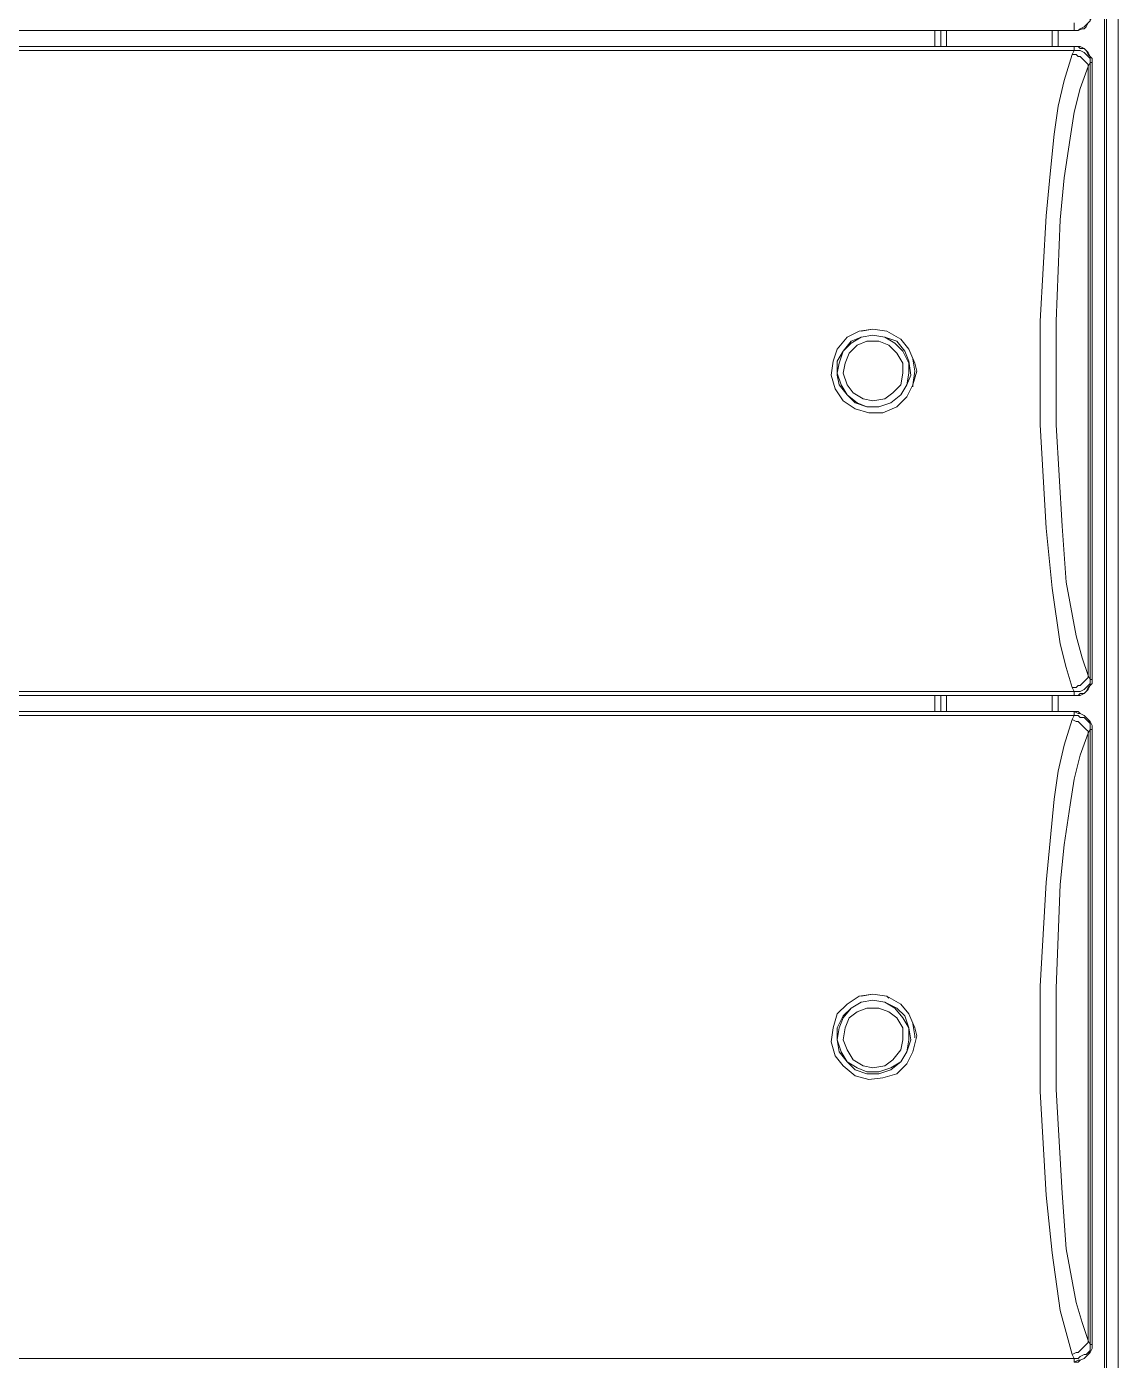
# Model space of a CAD drawing. Header units: centimetres. Extents: x -13.9 to -5.4, y -6.1 to 6.1.
# Drawn here: x -9.618 to -7.684, y -2.346 to 0.018 of the extents above; entities that cross this region are included whole.
import ezdxf

# ---------------------------------------------------------------- set-up
doc = ezdxf.new("R2010")
doc.units = ezdxf.units.CM
doc.header["$MEASUREMENT"] = 0
doc.layers.add('Camada 1', color=7, linetype='Continuous')

msp = doc.modelspace()

# ---------------------------------------------------------------- linework, layer by layer
at = {"layer": 'Camada 1', "color": 251, "lineweight": 9}
for points in [[(-7.68381, 3.57187), (-7.68381, 3.57187), (-7.68381, -3.57815), (-7.68381, -3.57815)], [(-7.70852, 3.54011), (-7.70852, 3.54011), (-7.70852, -3.54286), (-7.70852, -3.54286)], [(-7.70499, -3.54639), (-7.70499, -3.54639), (-7.70499, 3.54364), (-7.70499, 3.54364)], [(-7.76216, 0.01097), (-7.76216, 0.01097), (-11.47338, 0.01097), (-11.47338, 0.01097)], [(-11.47338, 0.01097), (-11.47338, 0.01097), (-7.76216, 0.01097), (-7.76216, 0.01097)], [(-8.0091, -0.01726), (-8.0091, -0.01726), (-8.0091, 0.01097), (-8.0091, 0.01097)], [(-7.99852, 0.01097), (-7.99852, 0.01097), (-7.99852, -0.01726), (-7.99852, -0.01726)], [(-7.99852, -0.01726), (-7.99852, -0.01726), (-7.99852, 0.01097), (-7.99852, 0.01097)], [(-7.98794, 0.01097), (-7.98794, 0.01097), (-7.98794, -0.01726), (-7.98794, -0.01726)], [(-7.80096, -0.01726), (-7.80096, -0.01726), (-7.80096, 0.01097), (-7.80096, 0.01097)], [(-7.80096, -0.01726), (-7.80096, -0.01726), (-7.80096, 0.01097), (-7.80096, 0.01097)], [(-7.79038, 0.01097), (-7.79038, 0.01097), (-7.79038, -0.01726), (-7.79038, -0.01726)], [(-7.76216, 0.01097), (-7.76216, 0.01097), (-7.76216, 0.01097), (-7.76216, 0.01097)], [(-11.47338, -0.01726), (-11.47338, -0.01726), (-7.76216, -0.01726), (-7.76216, -0.01726)], [(-7.76216, -0.01726), (-7.76216, -0.01726), (-11.47338, -0.01726), (-11.47338, -0.01726)], [(-7.76216, -0.01726), (-7.76216, -0.01726), (-7.76216, -0.01726), (-7.76216, -0.01726)], [(-7.76216, -0.01726), (-7.76216, -0.01726), (-7.76216, -0.01726), (-7.76216, -0.01726)], [(-7.76216, -0.02431), (-7.76216, -0.02431), (-11.47338, -0.02431), (-11.47338, -0.02431)], [(-7.76569, -0.03137), (-7.76569, -0.03137), (-7.76216, -0.02431), (-7.76216, -0.02431)], [(-7.73394, -0.04548), (-7.73394, -0.04548), (-7.73746, -0.05253), (-7.73746, -0.05253)], [(-7.73394, -0.04548), (-7.73394, -0.04548), (-7.73394, -0.04548), (-7.73394, -0.04548)], [(-7.73394, -0.04548), (-7.73394, -0.04548), (-7.73394, -1.13909), (-7.73394, -1.13909)], [(-7.73041, -0.04548), (-7.73041, -0.04548), (-7.73394, -0.04548), (-7.73394, -0.04548)], [(-7.73041, -1.13909), (-7.73041, -1.13909), (-7.73041, -0.04548), (-7.73041, -0.04548)], [(-7.73746, -1.13203), (-7.73746, -1.13203), (-7.73746, -0.05253), (-7.73746, -0.05253)], [(-8.13963, -0.52173), (-8.13963, -0.52173), (-8.11846, -0.5182), (-8.11846, -0.5182)], [(-7.73746, -1.13203), (-7.73746, -1.13203), (-7.73394, -1.13909), (-7.73394, -1.13909)], [(-7.76216, -1.16026), (-7.76216, -1.16026), (-7.76569, -1.1532), (-7.76569, -1.1532)], [(-7.73394, -1.13909), (-7.73394, -1.13909), (-7.73394, -1.13909), (-7.73394, -1.13909)], [(-7.73394, -1.13909), (-7.73394, -1.13909), (-7.73041, -1.13909), (-7.73041, -1.13909)], [(-11.47338, -1.16026), (-11.47338, -1.16026), (-7.76216, -1.16026), (-7.76216, -1.16026)], [(-7.76216, -1.16731), (-7.76216, -1.16731), (-11.47338, -1.16731), (-11.47338, -1.16731)], [(-11.47338, -1.16731), (-11.47338, -1.16731), (-7.76216, -1.16731), (-7.76216, -1.16731)], [(-8.0091, -1.19554), (-8.0091, -1.19554), (-8.0091, -1.16731), (-8.0091, -1.16731)], [(-7.99852, -1.16731), (-7.99852, -1.16731), (-7.99852, -1.19554), (-7.99852, -1.19554)], [(-7.99852, -1.19554), (-7.99852, -1.19554), (-7.99852, -1.16731), (-7.99852, -1.16731)], [(-7.98794, -1.16731), (-7.98794, -1.16731), (-7.98794, -1.19554), (-7.98794, -1.19554)], [(-7.80096, -1.19554), (-7.80096, -1.19554), (-7.80096, -1.16731), (-7.80096, -1.16731)], [(-7.80096, -1.19554), (-7.80096, -1.19554), (-7.80096, -1.16731), (-7.80096, -1.16731)], [(-7.79038, -1.16731), (-7.79038, -1.16731), (-7.79038, -1.19554), (-7.79038, -1.19554)], [(-7.76216, -1.16731), (-7.76216, -1.16731), (-7.76216, -1.16731), (-7.76216, -1.16731)], [(-7.76216, -1.16731), (-7.76216, -1.16731), (-7.76216, -1.16731), (-7.76216, -1.16731)], [(-11.47338, -1.19554), (-11.47338, -1.19554), (-7.76216, -1.19554), (-7.76216, -1.19554)], [(-7.76216, -1.19554), (-7.76216, -1.19554), (-11.47338, -1.19554), (-11.47338, -1.19554)], [(-7.76216, -1.20259), (-7.76216, -1.20259), (-11.47338, -1.20259), (-11.47338, -1.20259)], [(-7.76569, -1.20965), (-7.76569, -1.20965), (-7.76216, -1.20259), (-7.76216, -1.20259)], [(-7.76216, -1.19554), (-7.76216, -1.19554), (-7.76216, -1.19554), (-7.76216, -1.19554)], [(-7.76216, -1.19554), (-7.76216, -1.19554), (-7.76216, -1.19554), (-7.76216, -1.19554)], [(-7.73394, -1.22729), (-7.73394, -1.22729), (-7.73746, -1.23434), (-7.73746, -1.23434)], [(-7.73394, -1.22729), (-7.73394, -1.22729), (-7.73394, -1.22729), (-7.73394, -1.22729)], [(-7.73394, -1.22729), (-7.73394, -1.22729), (-7.73394, -2.31737), (-7.73394, -2.31737)], [(-7.73041, -1.22729), (-7.73041, -1.22729), (-7.73394, -1.22729), (-7.73394, -1.22729)], [(-7.73041, -2.31737), (-7.73041, -2.31737), (-7.73041, -1.22729), (-7.73041, -1.22729)], [(-7.73746, -2.31031), (-7.73746, -2.31031), (-7.73746, -1.23434), (-7.73746, -1.23434)], [(-8.13963, -1.70001), (-8.13963, -1.70001), (-8.11846, -1.69648), (-8.11846, -1.69648)], [(-7.73746, -2.31031), (-7.73746, -2.31031), (-7.73394, -2.31737), (-7.73394, -2.31737)], [(-7.76216, -2.34206), (-7.76216, -2.34206), (-7.76569, -2.33501), (-7.76569, -2.33501)], [(-7.73394, -2.31737), (-7.73394, -2.31737), (-7.73394, -2.31737), (-7.73394, -2.31737)], [(-7.73394, -2.31737), (-7.73394, -2.31737), (-7.73041, -2.31737), (-7.73041, -2.31737)], [(-11.47338, -2.34206), (-11.47338, -2.34206), (-7.76216, -2.34206), (-7.76216, -2.34206)]]:
    msp.add_open_spline(points, degree=3, dxfattribs=at)
for points, knots in [([(-7.76216, 0.01097), (-7.76216, 0.01097), (-7.7551, 0.01097), (-7.7551, 0.01097), (-7.7551, 0.01097), (-7.75157, 0.01449), (-7.75157, 0.01449), (-7.75157, 0.01449), (-7.74452, 0.01802), (-7.74452, 0.01802), (-7.74452, 0.01802), (-7.74099, 0.02155), (-7.74099, 0.02155), (-7.74099, 0.02155), (-7.73746, 0.02508), (-7.73746, 0.02508), (-7.73746, 0.02508), (-7.73394, 0.0286), (-7.73394, 0.0286), (-7.73394, 0.0286), (-7.73394, 0.03566), (-7.73394, 0.03566), (-7.73394, 0.03566), (-7.73394, 0.04272), (-7.73394, 0.04272)], [0, 0, 0, 0, 0.125, 0.125, 0.125, 0.25, 0.25, 0.25, 0.375, 0.375, 0.375, 0.5, 0.5, 0.5, 0.625, 0.625, 0.625, 0.75, 0.75, 0.75, 0.875, 0.875, 0.875, 1, 1, 1, 1]), ([(-7.73041, 0.03919), (-7.73041, 0.03919), (-7.73041, 0.03566), (-7.73041, 0.03566), (-7.73041, 0.03566), (-7.73394, 0.0286), (-7.73394, 0.0286), (-7.73394, 0.0286), (-7.73746, 0.02508), (-7.73746, 0.02508), (-7.73746, 0.02508), (-7.74099, 0.01802), (-7.74099, 0.01802), (-7.74099, 0.01802), (-7.74452, 0.01449), (-7.74452, 0.01449), (-7.74452, 0.01449), (-7.74805, 0.01449), (-7.74805, 0.01449), (-7.74805, 0.01449), (-7.7551, 0.01097), (-7.7551, 0.01097), (-7.7551, 0.01097), (-7.76216, 0.01097), (-7.76216, 0.01097)], [0, 0, 0, 0, 0.125, 0.125, 0.125, 0.25, 0.25, 0.25, 0.375, 0.375, 0.375, 0.5, 0.5, 0.5, 0.625, 0.625, 0.625, 0.75, 0.75, 0.75, 0.875, 0.875, 0.875, 1, 1, 1, 1]), ([(-7.76216, 0.01097), (-7.76216, 0.01097), (-7.76216, 0.01097), (-7.76216, 0.01097), (-7.76216, 0.01097), (-7.76216, 0.01449), (-7.76216, 0.01449), (-7.76216, 0.01449), (-7.76216, 0.01802), (-7.76216, 0.01802), (-7.76216, 0.01802), (-7.76216, 0.02155), (-7.76216, 0.02155), (-7.76216, 0.02155), (-7.76216, 0.02508), (-7.76216, 0.02508)], [0, 0, 0, 0, 0.2, 0.2, 0.2, 0.4, 0.4, 0.4, 0.6, 0.6, 0.6, 0.8, 0.8, 0.8, 1, 1, 1, 1]), ([(-7.76216, -0.01726), (-7.76216, -0.01726), (-7.7551, -0.01726), (-7.7551, -0.01726), (-7.7551, -0.01726), (-7.75157, -0.02079), (-7.75157, -0.02079), (-7.75157, -0.02079), (-7.74452, -0.02079), (-7.74452, -0.02079), (-7.74452, -0.02079), (-7.74099, -0.02431), (-7.74099, -0.02431), (-7.74099, -0.02431), (-7.73746, -0.03137), (-7.73746, -0.03137), (-7.73746, -0.03137), (-7.73394, -0.0349), (-7.73394, -0.0349), (-7.73394, -0.0349), (-7.73394, -0.04195), (-7.73394, -0.04195), (-7.73394, -0.04195), (-7.73394, -0.04548), (-7.73394, -0.04548)], [0, 0, 0, 0, 0.125, 0.125, 0.125, 0.25, 0.25, 0.25, 0.375, 0.375, 0.375, 0.5, 0.5, 0.5, 0.625, 0.625, 0.625, 0.75, 0.75, 0.75, 0.875, 0.875, 0.875, 1, 1, 1, 1]), ([(-7.76216, -0.02431), (-7.76216, -0.02431), (-7.76216, -0.02079), (-7.76216, -0.02079), (-7.76216, -0.02079), (-7.76216, -0.01726), (-7.76216, -0.01726)], [0, 0, 0, 0, 0.5, 0.5, 0.5, 1, 1, 1, 1]), ([(-7.76216, -0.01726), (-7.76216, -0.01726), (-7.7551, -0.01726), (-7.7551, -0.01726), (-7.7551, -0.01726), (-7.75157, -0.02079), (-7.75157, -0.02079), (-7.75157, -0.02079), (-7.74452, -0.02079), (-7.74452, -0.02079), (-7.74452, -0.02079), (-7.74099, -0.02431), (-7.74099, -0.02431), (-7.74099, -0.02431), (-7.73746, -0.03137), (-7.73746, -0.03137), (-7.73746, -0.03137), (-7.73394, -0.0349), (-7.73394, -0.0349), (-7.73394, -0.0349), (-7.73394, -0.04195), (-7.73394, -0.04195), (-7.73394, -0.04195), (-7.73394, -0.04548), (-7.73394, -0.04548)], [0, 0, 0, 0, 0.125, 0.125, 0.125, 0.25, 0.25, 0.25, 0.375, 0.375, 0.375, 0.5, 0.5, 0.5, 0.625, 0.625, 0.625, 0.75, 0.75, 0.75, 0.875, 0.875, 0.875, 1, 1, 1, 1]), ([(-7.73041, -0.04548), (-7.73041, -0.04548), (-7.73041, -0.03842), (-7.73041, -0.03842), (-7.73041, -0.03842), (-7.73394, -0.0349), (-7.73394, -0.0349), (-7.73394, -0.0349), (-7.73746, -0.02784), (-7.73746, -0.02784), (-7.73746, -0.02784), (-7.74099, -0.02431), (-7.74099, -0.02431), (-7.74099, -0.02431), (-7.74452, -0.02079), (-7.74452, -0.02079), (-7.74452, -0.02079), (-7.75157, -0.01726), (-7.75157, -0.01726), (-7.75157, -0.01726), (-7.7551, -0.01726), (-7.7551, -0.01726), (-7.7551, -0.01726), (-7.76216, -0.01726), (-7.76216, -0.01726)], [0, 0, 0, 0, 0.125, 0.125, 0.125, 0.25, 0.25, 0.25, 0.375, 0.375, 0.375, 0.5, 0.5, 0.5, 0.625, 0.625, 0.625, 0.75, 0.75, 0.75, 0.875, 0.875, 0.875, 1, 1, 1, 1]), ([(-7.76569, -1.1532), (-7.76569, -1.1532), (-7.77627, -1.11792), (-7.77627, -1.11792), (-7.77627, -1.11792), (-7.78685, -1.07559), (-7.78685, -1.07559), (-7.78685, -1.07559), (-7.80096, -0.97681), (-7.80096, -0.97681), (-7.80096, -0.97681), (-7.81155, -0.87098), (-7.81155, -0.87098), (-7.81155, -0.87098), (-7.82213, -0.68753), (-7.82213, -0.68753), (-7.82213, -0.68753), (-7.82213, -0.50409), (-7.82213, -0.50409), (-7.82213, -0.50409), (-7.81155, -0.31712), (-7.81155, -0.31712), (-7.81155, -0.31712), (-7.80449, -0.24304), (-7.80449, -0.24304), (-7.80449, -0.24304), (-7.79744, -0.17248), (-7.79744, -0.17248), (-7.79744, -0.17248), (-7.79038, -0.12309), (-7.79038, -0.12309), (-7.79038, -0.12309), (-7.7798, -0.07723), (-7.7798, -0.07723), (-7.7798, -0.07723), (-7.76569, -0.03137), (-7.76569, -0.03137)], [0, 0, 0, 0, 0.0833333, 0.0833333, 0.0833333, 0.1666667, 0.1666667, 0.1666667, 0.25, 0.25, 0.25, 0.3333333, 0.3333333, 0.3333333, 0.4166667, 0.4166667, 0.4166667, 0.5, 0.5, 0.5, 0.5833333, 0.5833333, 0.5833333, 0.6666667, 0.6666667, 0.6666667, 0.75, 0.75, 0.75, 0.8333333, 0.8333333, 0.8333333, 0.9166667, 0.9166667, 0.9166667, 1, 1, 1, 1]), ([(-7.76569, -0.03137), (-7.76569, -0.03137), (-7.75863, -0.03137), (-7.75863, -0.03137), (-7.75863, -0.03137), (-7.7551, -0.0349), (-7.7551, -0.0349), (-7.7551, -0.0349), (-7.75157, -0.0349), (-7.75157, -0.0349), (-7.75157, -0.0349), (-7.74805, -0.03842), (-7.74805, -0.03842), (-7.74805, -0.03842), (-7.74452, -0.04195), (-7.74452, -0.04195), (-7.74452, -0.04195), (-7.74099, -0.04548), (-7.74099, -0.04548), (-7.74099, -0.04548), (-7.73746, -0.04901), (-7.73746, -0.04901), (-7.73746, -0.04901), (-7.73746, -0.05253), (-7.73746, -0.05253)], [0, 0, 0, 0, 0.125, 0.125, 0.125, 0.25, 0.25, 0.25, 0.375, 0.375, 0.375, 0.5, 0.5, 0.5, 0.625, 0.625, 0.625, 0.75, 0.75, 0.75, 0.875, 0.875, 0.875, 1, 1, 1, 1]), ([(-7.76216, -0.02431), (-7.76216, -0.02431), (-7.7551, -0.02431), (-7.7551, -0.02431), (-7.7551, -0.02431), (-7.75157, -0.02431), (-7.75157, -0.02431), (-7.75157, -0.02431), (-7.74452, -0.02784), (-7.74452, -0.02784), (-7.74452, -0.02784), (-7.74099, -0.03137), (-7.74099, -0.03137), (-7.74099, -0.03137), (-7.73746, -0.0349), (-7.73746, -0.0349), (-7.73746, -0.0349), (-7.73394, -0.03842), (-7.73394, -0.03842), (-7.73394, -0.03842), (-7.73394, -0.04195), (-7.73394, -0.04195), (-7.73394, -0.04195), (-7.73394, -0.04548), (-7.73394, -0.04548)], [0, 0, 0, 0, 0.125, 0.125, 0.125, 0.25, 0.25, 0.25, 0.375, 0.375, 0.375, 0.5, 0.5, 0.5, 0.625, 0.625, 0.625, 0.75, 0.75, 0.75, 0.875, 0.875, 0.875, 1, 1, 1, 1]), ([(-7.73746, -0.05253), (-7.73746, -0.05253), (-7.75157, -0.09134), (-7.75157, -0.09134), (-7.75157, -0.09134), (-7.76216, -0.13367), (-7.76216, -0.13367), (-7.76216, -0.13367), (-7.76921, -0.17954), (-7.76921, -0.17954), (-7.76921, -0.17954), (-7.7798, -0.25009), (-7.7798, -0.25009), (-7.7798, -0.25009), (-7.78685, -0.32417), (-7.78685, -0.32417), (-7.78685, -0.32417), (-7.79391, -0.50409), (-7.79391, -0.50409), (-7.79391, -0.50409), (-7.79391, -0.68753), (-7.79391, -0.68753), (-7.79391, -0.68753), (-7.78332, -0.86745), (-7.78332, -0.86745), (-7.78332, -0.86745), (-7.77627, -0.96623), (-7.77627, -0.96623), (-7.77627, -0.96623), (-7.75863, -1.06148), (-7.75863, -1.06148), (-7.75863, -1.06148), (-7.74805, -1.10028), (-7.74805, -1.10028), (-7.74805, -1.10028), (-7.73746, -1.13203), (-7.73746, -1.13203)], [0, 0, 0, 0, 0.0833333, 0.0833333, 0.0833333, 0.1666667, 0.1666667, 0.1666667, 0.25, 0.25, 0.25, 0.3333333, 0.3333333, 0.3333333, 0.4166667, 0.4166667, 0.4166667, 0.5, 0.5, 0.5, 0.5833333, 0.5833333, 0.5833333, 0.6666667, 0.6666667, 0.6666667, 0.75, 0.75, 0.75, 0.8333333, 0.8333333, 0.8333333, 0.9166667, 0.9166667, 0.9166667, 1, 1, 1, 1]), ([(-8.04085, -0.59228), (-8.04085, -0.59228), (-8.04791, -0.61698), (-8.04791, -0.61698), (-8.04791, -0.61698), (-8.05849, -0.63815), (-8.05849, -0.63815), (-8.05849, -0.63815), (-8.07613, -0.65579), (-8.07613, -0.65579), (-8.07613, -0.65579), (-8.10082, -0.66637), (-8.10082, -0.66637), (-8.10082, -0.66637), (-8.12552, -0.66637), (-8.12552, -0.66637), (-8.12552, -0.66637), (-8.15021, -0.65931), (-8.15021, -0.65931), (-8.15021, -0.65931), (-8.17138, -0.6452), (-8.17138, -0.6452), (-8.17138, -0.6452), (-8.18549, -0.62403), (-8.18549, -0.62403), (-8.18549, -0.62403), (-8.19255, -0.59934), (-8.19255, -0.59934), (-8.19255, -0.59934), (-8.18902, -0.57465), (-8.18902, -0.57465), (-8.18902, -0.57465), (-8.18196, -0.55348), (-8.18196, -0.55348), (-8.18196, -0.55348), (-8.16432, -0.53231), (-8.16432, -0.53231), (-8.16432, -0.53231), (-8.14316, -0.52173), (-8.14316, -0.52173), (-8.14316, -0.52173), (-8.11846, -0.5182), (-8.11846, -0.5182), (-8.11846, -0.5182), (-8.09377, -0.52173), (-8.09377, -0.52173), (-8.09377, -0.52173), (-8.06907, -0.53584), (-8.06907, -0.53584), (-8.06907, -0.53584), (-8.05496, -0.55348), (-8.05496, -0.55348), (-8.05496, -0.55348), (-8.04438, -0.57817), (-8.04438, -0.57817), (-8.04438, -0.57817), (-8.04085, -0.59228), (-8.04085, -0.59228)], [0, 0, 0, 0, 0.0526316, 0.0526316, 0.0526316, 0.1052632, 0.1052632, 0.1052632, 0.1578947, 0.1578947, 0.1578947, 0.2105263, 0.2105263, 0.2105263, 0.2631579, 0.2631579, 0.2631579, 0.3157895, 0.3157895, 0.3157895, 0.3684211, 0.3684211, 0.3684211, 0.4210526, 0.4210526, 0.4210526, 0.4736842, 0.4736842, 0.4736842, 0.5263158, 0.5263158, 0.5263158, 0.5789474, 0.5789474, 0.5789474, 0.6315789, 0.6315789, 0.6315789, 0.6842105, 0.6842105, 0.6842105, 0.7368421, 0.7368421, 0.7368421, 0.7894737, 0.7894737, 0.7894737, 0.8421053, 0.8421053, 0.8421053, 0.8947368, 0.8947368, 0.8947368, 0.9473684, 0.9473684, 0.9473684, 1, 1, 1, 1]), ([(-8.11846, -0.52878), (-8.11846, -0.52878), (-8.0973, -0.53231), (-8.0973, -0.53231), (-8.0973, -0.53231), (-8.07966, -0.5429), (-8.07966, -0.5429), (-8.07966, -0.5429), (-8.06555, -0.55701), (-8.06555, -0.55701), (-8.06555, -0.55701), (-8.05496, -0.57817), (-8.05496, -0.57817), (-8.05496, -0.57817), (-8.05496, -0.59581), (-8.05496, -0.59581), (-8.05496, -0.59581), (-8.05849, -0.61698), (-8.05849, -0.61698), (-8.05849, -0.61698), (-8.06907, -0.63462), (-8.06907, -0.63462), (-8.06907, -0.63462), (-8.08671, -0.64873), (-8.08671, -0.64873), (-8.08671, -0.64873), (-8.10788, -0.65579), (-8.10788, -0.65579), (-8.10788, -0.65579), (-8.12905, -0.65579), (-8.12905, -0.65579), (-8.12905, -0.65579), (-8.14669, -0.64873), (-8.14669, -0.64873), (-8.14669, -0.64873), (-8.16432, -0.63462), (-8.16432, -0.63462), (-8.16432, -0.63462), (-8.17491, -0.61698), (-8.17491, -0.61698), (-8.17491, -0.61698), (-8.18196, -0.59581), (-8.18196, -0.59581), (-8.18196, -0.59581), (-8.17844, -0.57817), (-8.17844, -0.57817), (-8.17844, -0.57817), (-8.17138, -0.55701), (-8.17138, -0.55701), (-8.17138, -0.55701), (-8.15727, -0.5429), (-8.15727, -0.5429), (-8.15727, -0.5429), (-8.13963, -0.53231), (-8.13963, -0.53231), (-8.13963, -0.53231), (-8.11846, -0.52878), (-8.11846, -0.52878)], [0, 0, 0, 0, 0.0526316, 0.0526316, 0.0526316, 0.1052632, 0.1052632, 0.1052632, 0.1578947, 0.1578947, 0.1578947, 0.2105263, 0.2105263, 0.2105263, 0.2631579, 0.2631579, 0.2631579, 0.3157895, 0.3157895, 0.3157895, 0.3684211, 0.3684211, 0.3684211, 0.4210526, 0.4210526, 0.4210526, 0.4736842, 0.4736842, 0.4736842, 0.5263158, 0.5263158, 0.5263158, 0.5789474, 0.5789474, 0.5789474, 0.6315789, 0.6315789, 0.6315789, 0.6842105, 0.6842105, 0.6842105, 0.7368421, 0.7368421, 0.7368421, 0.7894737, 0.7894737, 0.7894737, 0.8421053, 0.8421053, 0.8421053, 0.8947368, 0.8947368, 0.8947368, 0.9473684, 0.9473684, 0.9473684, 1, 1, 1, 1]), ([(-8.11846, -0.52878), (-8.11846, -0.52878), (-8.13963, -0.53231), (-8.13963, -0.53231), (-8.13963, -0.53231), (-8.15727, -0.53937), (-8.15727, -0.53937), (-8.15727, -0.53937), (-8.17138, -0.55701), (-8.17138, -0.55701), (-8.17138, -0.55701), (-8.18196, -0.57465), (-8.18196, -0.57465), (-8.18196, -0.57465), (-8.18196, -0.59934), (-8.18196, -0.59934), (-8.18196, -0.59934), (-8.17844, -0.61698), (-8.17844, -0.61698), (-8.17844, -0.61698), (-8.16432, -0.63462), (-8.16432, -0.63462), (-8.16432, -0.63462), (-8.15021, -0.64873), (-8.15021, -0.64873), (-8.15021, -0.64873), (-8.12905, -0.65579), (-8.12905, -0.65579), (-8.12905, -0.65579), (-8.10788, -0.65579), (-8.10788, -0.65579), (-8.10788, -0.65579), (-8.08671, -0.64873), (-8.08671, -0.64873), (-8.08671, -0.64873), (-8.06907, -0.63462), (-8.06907, -0.63462), (-8.06907, -0.63462), (-8.05849, -0.61698), (-8.05849, -0.61698), (-8.05849, -0.61698), (-8.05144, -0.59934), (-8.05144, -0.59934), (-8.05144, -0.59934), (-8.05496, -0.57465), (-8.05496, -0.57465), (-8.05496, -0.57465), (-8.06202, -0.55701), (-8.06202, -0.55701), (-8.06202, -0.55701), (-8.07613, -0.53937), (-8.07613, -0.53937), (-8.07613, -0.53937), (-8.0973, -0.53231), (-8.0973, -0.53231), (-8.0973, -0.53231), (-8.11846, -0.52878), (-8.11846, -0.52878)], [0, 0, 0, 0, 0.0526316, 0.0526316, 0.0526316, 0.1052632, 0.1052632, 0.1052632, 0.1578947, 0.1578947, 0.1578947, 0.2105263, 0.2105263, 0.2105263, 0.2631579, 0.2631579, 0.2631579, 0.3157895, 0.3157895, 0.3157895, 0.3684211, 0.3684211, 0.3684211, 0.4210526, 0.4210526, 0.4210526, 0.4736842, 0.4736842, 0.4736842, 0.5263158, 0.5263158, 0.5263158, 0.5789474, 0.5789474, 0.5789474, 0.6315789, 0.6315789, 0.6315789, 0.6842105, 0.6842105, 0.6842105, 0.7368421, 0.7368421, 0.7368421, 0.7894737, 0.7894737, 0.7894737, 0.8421053, 0.8421053, 0.8421053, 0.8947368, 0.8947368, 0.8947368, 0.9473684, 0.9473684, 0.9473684, 1, 1, 1, 1]), ([(-8.11846, -0.6452), (-8.11846, -0.6452), (-8.0973, -0.64167), (-8.0973, -0.64167), (-8.0973, -0.64167), (-8.08319, -0.63109), (-8.08319, -0.63109), (-8.08319, -0.63109), (-8.06907, -0.61698), (-8.06907, -0.61698), (-8.06907, -0.61698), (-8.06555, -0.59581), (-8.06555, -0.59581), (-8.06555, -0.59581), (-8.06555, -0.57817), (-8.06555, -0.57817), (-8.06555, -0.57817), (-8.07613, -0.56054), (-8.07613, -0.56054), (-8.07613, -0.56054), (-8.09024, -0.54642), (-8.09024, -0.54642), (-8.09024, -0.54642), (-8.10788, -0.53937), (-8.10788, -0.53937), (-8.10788, -0.53937), (-8.12905, -0.53937), (-8.12905, -0.53937), (-8.12905, -0.53937), (-8.14669, -0.54642), (-8.14669, -0.54642), (-8.14669, -0.54642), (-8.1608, -0.56054), (-8.1608, -0.56054), (-8.1608, -0.56054), (-8.16785, -0.57817), (-8.16785, -0.57817), (-8.16785, -0.57817), (-8.17138, -0.59581), (-8.17138, -0.59581), (-8.17138, -0.59581), (-8.16432, -0.61698), (-8.16432, -0.61698), (-8.16432, -0.61698), (-8.15374, -0.63109), (-8.15374, -0.63109), (-8.15374, -0.63109), (-8.1361, -0.64167), (-8.1361, -0.64167), (-8.1361, -0.64167), (-8.11846, -0.6452), (-8.11846, -0.6452)], [0, 0, 0, 0, 0.0588235, 0.0588235, 0.0588235, 0.1176471, 0.1176471, 0.1176471, 0.1764706, 0.1764706, 0.1764706, 0.2352941, 0.2352941, 0.2352941, 0.2941176, 0.2941176, 0.2941176, 0.3529412, 0.3529412, 0.3529412, 0.4117647, 0.4117647, 0.4117647, 0.4705882, 0.4705882, 0.4705882, 0.5294118, 0.5294118, 0.5294118, 0.5882353, 0.5882353, 0.5882353, 0.6470588, 0.6470588, 0.6470588, 0.7058824, 0.7058824, 0.7058824, 0.7647059, 0.7647059, 0.7647059, 0.8235294, 0.8235294, 0.8235294, 0.8823529, 0.8823529, 0.8823529, 0.9411765, 0.9411765, 0.9411765, 1, 1, 1, 1]), ([(-8.04791, -0.57112), (-8.04791, -0.57112), (-8.04438, -0.59228), (-8.04438, -0.59228), (-8.04438, -0.59228), (-8.04791, -0.61698), (-8.04791, -0.61698), (-8.04791, -0.61698), (-8.04791, -0.62051), (-8.04791, -0.62051)], [0, 0, 0, 0, 0.3333333, 0.3333333, 0.3333333, 0.6666667, 0.6666667, 0.6666667, 1, 1, 1, 1]), ([(-7.76569, -1.1532), (-7.76569, -1.1532), (-7.75863, -1.1532), (-7.75863, -1.1532), (-7.75863, -1.1532), (-7.7551, -1.14967), (-7.7551, -1.14967), (-7.7551, -1.14967), (-7.75157, -1.14967), (-7.75157, -1.14967), (-7.75157, -1.14967), (-7.74805, -1.14615), (-7.74805, -1.14615), (-7.74805, -1.14615), (-7.74452, -1.14262), (-7.74452, -1.14262), (-7.74452, -1.14262), (-7.74099, -1.13909), (-7.74099, -1.13909), (-7.74099, -1.13909), (-7.73746, -1.13556), (-7.73746, -1.13556), (-7.73746, -1.13556), (-7.73746, -1.13203), (-7.73746, -1.13203)], [0, 0, 0, 0, 0.125, 0.125, 0.125, 0.25, 0.25, 0.25, 0.375, 0.375, 0.375, 0.5, 0.5, 0.5, 0.625, 0.625, 0.625, 0.75, 0.75, 0.75, 0.875, 0.875, 0.875, 1, 1, 1, 1]), ([(-7.76216, -1.16026), (-7.76216, -1.16026), (-7.7551, -1.16026), (-7.7551, -1.16026), (-7.7551, -1.16026), (-7.75157, -1.16026), (-7.75157, -1.16026), (-7.75157, -1.16026), (-7.74452, -1.15673), (-7.74452, -1.15673), (-7.74452, -1.15673), (-7.74099, -1.1532), (-7.74099, -1.1532), (-7.74099, -1.1532), (-7.73746, -1.14967), (-7.73746, -1.14967), (-7.73746, -1.14967), (-7.73394, -1.14615), (-7.73394, -1.14615), (-7.73394, -1.14615), (-7.73394, -1.14262), (-7.73394, -1.14262), (-7.73394, -1.14262), (-7.73394, -1.13909), (-7.73394, -1.13909)], [0, 0, 0, 0, 0.125, 0.125, 0.125, 0.25, 0.25, 0.25, 0.375, 0.375, 0.375, 0.5, 0.5, 0.5, 0.625, 0.625, 0.625, 0.75, 0.75, 0.75, 0.875, 0.875, 0.875, 1, 1, 1, 1]), ([(-7.76216, -1.16731), (-7.76216, -1.16731), (-7.7551, -1.16731), (-7.7551, -1.16731), (-7.7551, -1.16731), (-7.75157, -1.16378), (-7.75157, -1.16378), (-7.75157, -1.16378), (-7.74452, -1.16378), (-7.74452, -1.16378), (-7.74452, -1.16378), (-7.74099, -1.16026), (-7.74099, -1.16026), (-7.74099, -1.16026), (-7.73746, -1.1532), (-7.73746, -1.1532), (-7.73746, -1.1532), (-7.73394, -1.14967), (-7.73394, -1.14967), (-7.73394, -1.14967), (-7.73394, -1.14262), (-7.73394, -1.14262), (-7.73394, -1.14262), (-7.73394, -1.13909), (-7.73394, -1.13909)], [0, 0, 0, 0, 0.125, 0.125, 0.125, 0.25, 0.25, 0.25, 0.375, 0.375, 0.375, 0.5, 0.5, 0.5, 0.625, 0.625, 0.625, 0.75, 0.75, 0.75, 0.875, 0.875, 0.875, 1, 1, 1, 1]), ([(-7.76216, -1.16731), (-7.76216, -1.16731), (-7.7551, -1.16731), (-7.7551, -1.16731), (-7.7551, -1.16731), (-7.75157, -1.16378), (-7.75157, -1.16378), (-7.75157, -1.16378), (-7.74452, -1.16378), (-7.74452, -1.16378), (-7.74452, -1.16378), (-7.74099, -1.16026), (-7.74099, -1.16026), (-7.74099, -1.16026), (-7.73746, -1.1532), (-7.73746, -1.1532), (-7.73746, -1.1532), (-7.73394, -1.14967), (-7.73394, -1.14967), (-7.73394, -1.14967), (-7.73394, -1.14262), (-7.73394, -1.14262), (-7.73394, -1.14262), (-7.73394, -1.13909), (-7.73394, -1.13909)], [0, 0, 0, 0, 0.125, 0.125, 0.125, 0.25, 0.25, 0.25, 0.375, 0.375, 0.375, 0.5, 0.5, 0.5, 0.625, 0.625, 0.625, 0.75, 0.75, 0.75, 0.875, 0.875, 0.875, 1, 1, 1, 1]), ([(-7.76216, -1.16731), (-7.76216, -1.16731), (-7.7551, -1.16731), (-7.7551, -1.16731), (-7.7551, -1.16731), (-7.75157, -1.16731), (-7.75157, -1.16731), (-7.75157, -1.16731), (-7.74452, -1.16378), (-7.74452, -1.16378), (-7.74452, -1.16378), (-7.74099, -1.16026), (-7.74099, -1.16026), (-7.74099, -1.16026), (-7.73746, -1.15673), (-7.73746, -1.15673), (-7.73746, -1.15673), (-7.73394, -1.14967), (-7.73394, -1.14967), (-7.73394, -1.14967), (-7.73041, -1.14615), (-7.73041, -1.14615), (-7.73041, -1.14615), (-7.73041, -1.13909), (-7.73041, -1.13909)], [0, 0, 0, 0, 0.125, 0.125, 0.125, 0.25, 0.25, 0.25, 0.375, 0.375, 0.375, 0.5, 0.5, 0.5, 0.625, 0.625, 0.625, 0.75, 0.75, 0.75, 0.875, 0.875, 0.875, 1, 1, 1, 1]), ([(-7.76216, -1.16731), (-7.76216, -1.16731), (-7.76216, -1.16731), (-7.76216, -1.16731), (-7.76216, -1.16731), (-7.76216, -1.16378), (-7.76216, -1.16378), (-7.76216, -1.16378), (-7.76216, -1.16026), (-7.76216, -1.16026)], [0, 0, 0, 0, 0.3333333, 0.3333333, 0.3333333, 0.6666667, 0.6666667, 0.6666667, 1, 1, 1, 1]), ([(-7.76216, -1.19554), (-7.76216, -1.19554), (-7.7551, -1.19906), (-7.7551, -1.19906), (-7.7551, -1.19906), (-7.75157, -1.19906), (-7.75157, -1.19906), (-7.75157, -1.19906), (-7.74452, -1.20259), (-7.74452, -1.20259), (-7.74452, -1.20259), (-7.74099, -1.20612), (-7.74099, -1.20612), (-7.74099, -1.20612), (-7.73746, -1.20965), (-7.73746, -1.20965), (-7.73746, -1.20965), (-7.73394, -1.2167), (-7.73394, -1.2167), (-7.73394, -1.2167), (-7.73394, -1.22023), (-7.73394, -1.22023), (-7.73394, -1.22023), (-7.73394, -1.22729), (-7.73394, -1.22729)], [0, 0, 0, 0, 0.125, 0.125, 0.125, 0.25, 0.25, 0.25, 0.375, 0.375, 0.375, 0.5, 0.5, 0.5, 0.625, 0.625, 0.625, 0.75, 0.75, 0.75, 0.875, 0.875, 0.875, 1, 1, 1, 1]), ([(-7.76216, -1.20259), (-7.76216, -1.20259), (-7.76216, -1.20259), (-7.76216, -1.20259), (-7.76216, -1.20259), (-7.76216, -1.19906), (-7.76216, -1.19906), (-7.76216, -1.19906), (-7.76216, -1.19554), (-7.76216, -1.19554)], [0, 0, 0, 0, 0.3333333, 0.3333333, 0.3333333, 0.6666667, 0.6666667, 0.6666667, 1, 1, 1, 1]), ([(-7.76216, -1.19554), (-7.76216, -1.19554), (-7.7551, -1.19906), (-7.7551, -1.19906), (-7.7551, -1.19906), (-7.75157, -1.19906), (-7.75157, -1.19906), (-7.75157, -1.19906), (-7.74452, -1.20259), (-7.74452, -1.20259), (-7.74452, -1.20259), (-7.74099, -1.20612), (-7.74099, -1.20612), (-7.74099, -1.20612), (-7.73746, -1.20965), (-7.73746, -1.20965), (-7.73746, -1.20965), (-7.73394, -1.2167), (-7.73394, -1.2167), (-7.73394, -1.2167), (-7.73394, -1.22023), (-7.73394, -1.22023), (-7.73394, -1.22023), (-7.73394, -1.22729), (-7.73394, -1.22729)], [0, 0, 0, 0, 0.125, 0.125, 0.125, 0.25, 0.25, 0.25, 0.375, 0.375, 0.375, 0.5, 0.5, 0.5, 0.625, 0.625, 0.625, 0.75, 0.75, 0.75, 0.875, 0.875, 0.875, 1, 1, 1, 1]), ([(-7.73041, -1.22729), (-7.73041, -1.22729), (-7.73041, -1.22023), (-7.73041, -1.22023), (-7.73041, -1.22023), (-7.73394, -1.21317), (-7.73394, -1.21317), (-7.73394, -1.21317), (-7.73746, -1.20965), (-7.73746, -1.20965), (-7.73746, -1.20965), (-7.74099, -1.20612), (-7.74099, -1.20612), (-7.74099, -1.20612), (-7.74452, -1.20259), (-7.74452, -1.20259), (-7.74452, -1.20259), (-7.75157, -1.19906), (-7.75157, -1.19906), (-7.75157, -1.19906), (-7.7551, -1.19554), (-7.7551, -1.19554), (-7.7551, -1.19554), (-7.76216, -1.19554), (-7.76216, -1.19554)], [0, 0, 0, 0, 0.125, 0.125, 0.125, 0.25, 0.25, 0.25, 0.375, 0.375, 0.375, 0.5, 0.5, 0.5, 0.625, 0.625, 0.625, 0.75, 0.75, 0.75, 0.875, 0.875, 0.875, 1, 1, 1, 1]), ([(-7.76216, -1.20259), (-7.76216, -1.20259), (-7.7551, -1.20259), (-7.7551, -1.20259), (-7.7551, -1.20259), (-7.75157, -1.20612), (-7.75157, -1.20612), (-7.75157, -1.20612), (-7.74452, -1.20612), (-7.74452, -1.20612), (-7.74452, -1.20612), (-7.74099, -1.20965), (-7.74099, -1.20965), (-7.74099, -1.20965), (-7.73746, -1.21317), (-7.73746, -1.21317), (-7.73746, -1.21317), (-7.73394, -1.2167), (-7.73394, -1.2167), (-7.73394, -1.2167), (-7.73394, -1.22376), (-7.73394, -1.22376), (-7.73394, -1.22376), (-7.73394, -1.22729), (-7.73394, -1.22729)], [0, 0, 0, 0, 0.125, 0.125, 0.125, 0.25, 0.25, 0.25, 0.375, 0.375, 0.375, 0.5, 0.5, 0.5, 0.625, 0.625, 0.625, 0.75, 0.75, 0.75, 0.875, 0.875, 0.875, 1, 1, 1, 1]), ([(-7.76569, -2.33501), (-7.76569, -2.33501), (-7.77627, -2.2962), (-7.77627, -2.2962), (-7.77627, -2.2962), (-7.78685, -2.2574), (-7.78685, -2.2574), (-7.78685, -2.2574), (-7.80096, -2.15509), (-7.80096, -2.15509), (-7.80096, -2.15509), (-7.81155, -2.05278), (-7.81155, -2.05278), (-7.81155, -2.05278), (-7.82213, -1.86934), (-7.82213, -1.86934), (-7.82213, -1.86934), (-7.82213, -1.68237), (-7.82213, -1.68237), (-7.82213, -1.68237), (-7.81155, -1.49892), (-7.81155, -1.49892), (-7.81155, -1.49892), (-7.80449, -1.42484), (-7.80449, -1.42484), (-7.80449, -1.42484), (-7.79744, -1.35076), (-7.79744, -1.35076), (-7.79744, -1.35076), (-7.79038, -1.30137), (-7.79038, -1.30137), (-7.79038, -1.30137), (-7.7798, -1.25551), (-7.7798, -1.25551), (-7.7798, -1.25551), (-7.76569, -1.20965), (-7.76569, -1.20965)], [0, 0, 0, 0, 0.0833333, 0.0833333, 0.0833333, 0.1666667, 0.1666667, 0.1666667, 0.25, 0.25, 0.25, 0.3333333, 0.3333333, 0.3333333, 0.4166667, 0.4166667, 0.4166667, 0.5, 0.5, 0.5, 0.5833333, 0.5833333, 0.5833333, 0.6666667, 0.6666667, 0.6666667, 0.75, 0.75, 0.75, 0.8333333, 0.8333333, 0.8333333, 0.9166667, 0.9166667, 0.9166667, 1, 1, 1, 1]), ([(-7.76569, -1.20965), (-7.76569, -1.20965), (-7.75863, -1.21317), (-7.75863, -1.21317), (-7.75863, -1.21317), (-7.7551, -1.21317), (-7.7551, -1.21317), (-7.7551, -1.21317), (-7.75157, -1.2167), (-7.75157, -1.2167), (-7.75157, -1.2167), (-7.74805, -1.22023), (-7.74805, -1.22023), (-7.74805, -1.22023), (-7.74452, -1.22376), (-7.74452, -1.22376), (-7.74452, -1.22376), (-7.74099, -1.22729), (-7.74099, -1.22729), (-7.74099, -1.22729), (-7.73746, -1.23081), (-7.73746, -1.23081), (-7.73746, -1.23081), (-7.73746, -1.23434), (-7.73746, -1.23434)], [0, 0, 0, 0, 0.125, 0.125, 0.125, 0.25, 0.25, 0.25, 0.375, 0.375, 0.375, 0.5, 0.5, 0.5, 0.625, 0.625, 0.625, 0.75, 0.75, 0.75, 0.875, 0.875, 0.875, 1, 1, 1, 1]), ([(-7.73746, -1.23434), (-7.73746, -1.23434), (-7.75157, -1.27315), (-7.75157, -1.27315), (-7.75157, -1.27315), (-7.76216, -1.31548), (-7.76216, -1.31548), (-7.76216, -1.31548), (-7.76921, -1.36134), (-7.76921, -1.36134), (-7.76921, -1.36134), (-7.7798, -1.4319), (-7.7798, -1.4319), (-7.7798, -1.4319), (-7.78685, -1.50245), (-7.78685, -1.50245), (-7.78685, -1.50245), (-7.79391, -1.6859), (-7.79391, -1.6859), (-7.79391, -1.6859), (-7.79391, -1.86581), (-7.79391, -1.86581), (-7.79391, -1.86581), (-7.78332, -2.04926), (-7.78332, -2.04926), (-7.78332, -2.04926), (-7.77627, -2.14804), (-7.77627, -2.14804), (-7.77627, -2.14804), (-7.75863, -2.24328), (-7.75863, -2.24328), (-7.75863, -2.24328), (-7.74805, -2.27856), (-7.74805, -2.27856), (-7.74805, -2.27856), (-7.73746, -2.31031), (-7.73746, -2.31031)], [0, 0, 0, 0, 0.0833333, 0.0833333, 0.0833333, 0.1666667, 0.1666667, 0.1666667, 0.25, 0.25, 0.25, 0.3333333, 0.3333333, 0.3333333, 0.4166667, 0.4166667, 0.4166667, 0.5, 0.5, 0.5, 0.5833333, 0.5833333, 0.5833333, 0.6666667, 0.6666667, 0.6666667, 0.75, 0.75, 0.75, 0.8333333, 0.8333333, 0.8333333, 0.9166667, 0.9166667, 0.9166667, 1, 1, 1, 1]), ([(-8.04085, -1.77056), (-8.04085, -1.77056), (-8.04791, -1.79878), (-8.04791, -1.79878), (-8.04791, -1.79878), (-8.05849, -1.81995), (-8.05849, -1.81995), (-8.05849, -1.81995), (-8.07613, -1.83759), (-8.07613, -1.83759), (-8.07613, -1.83759), (-8.10082, -1.84465), (-8.10082, -1.84465), (-8.10082, -1.84465), (-8.12552, -1.84817), (-8.12552, -1.84817), (-8.12552, -1.84817), (-8.15021, -1.84112), (-8.15021, -1.84112), (-8.15021, -1.84112), (-8.17138, -1.82348), (-8.17138, -1.82348), (-8.17138, -1.82348), (-8.18549, -1.80584), (-8.18549, -1.80584), (-8.18549, -1.80584), (-8.19255, -1.78115), (-8.19255, -1.78115), (-8.19255, -1.78115), (-8.18902, -1.75645), (-8.18902, -1.75645), (-8.18902, -1.75645), (-8.18196, -1.73176), (-8.18196, -1.73176), (-8.18196, -1.73176), (-8.16432, -1.71412), (-8.16432, -1.71412), (-8.16432, -1.71412), (-8.14316, -1.70001), (-8.14316, -1.70001), (-8.14316, -1.70001), (-8.11846, -1.69648), (-8.11846, -1.69648), (-8.11846, -1.69648), (-8.09377, -1.70001), (-8.09377, -1.70001), (-8.09377, -1.70001), (-8.06907, -1.71412), (-8.06907, -1.71412), (-8.06907, -1.71412), (-8.05496, -1.73176), (-8.05496, -1.73176), (-8.05496, -1.73176), (-8.04438, -1.75645), (-8.04438, -1.75645), (-8.04438, -1.75645), (-8.04085, -1.77056), (-8.04085, -1.77056)], [0, 0, 0, 0, 0.0526316, 0.0526316, 0.0526316, 0.1052632, 0.1052632, 0.1052632, 0.1578947, 0.1578947, 0.1578947, 0.2105263, 0.2105263, 0.2105263, 0.2631579, 0.2631579, 0.2631579, 0.3157895, 0.3157895, 0.3157895, 0.3684211, 0.3684211, 0.3684211, 0.4210526, 0.4210526, 0.4210526, 0.4736842, 0.4736842, 0.4736842, 0.5263158, 0.5263158, 0.5263158, 0.5789474, 0.5789474, 0.5789474, 0.6315789, 0.6315789, 0.6315789, 0.6842105, 0.6842105, 0.6842105, 0.7368421, 0.7368421, 0.7368421, 0.7894737, 0.7894737, 0.7894737, 0.8421053, 0.8421053, 0.8421053, 0.8947368, 0.8947368, 0.8947368, 0.9473684, 0.9473684, 0.9473684, 1, 1, 1, 1]), ([(-8.11846, -1.69648), (-8.11846, -1.69648), (-8.09377, -1.70001), (-8.09377, -1.70001), (-8.09377, -1.70001), (-8.09024, -1.70354), (-8.09024, -1.70354)], [0, 0, 0, 0, 0.5, 0.5, 0.5, 1, 1, 1, 1]), ([(-8.11846, -1.70706), (-8.11846, -1.70706), (-8.0973, -1.71059), (-8.0973, -1.71059), (-8.0973, -1.71059), (-8.07966, -1.72117), (-8.07966, -1.72117), (-8.07966, -1.72117), (-8.06555, -1.73881), (-8.06555, -1.73881), (-8.06555, -1.73881), (-8.05496, -1.75645), (-8.05496, -1.75645), (-8.05496, -1.75645), (-8.05496, -1.77762), (-8.05496, -1.77762), (-8.05496, -1.77762), (-8.05849, -1.79878), (-8.05849, -1.79878), (-8.05849, -1.79878), (-8.06907, -1.81642), (-8.06907, -1.81642), (-8.06907, -1.81642), (-8.08671, -1.82701), (-8.08671, -1.82701), (-8.08671, -1.82701), (-8.10788, -1.83406), (-8.10788, -1.83406), (-8.10788, -1.83406), (-8.12905, -1.83406), (-8.12905, -1.83406), (-8.12905, -1.83406), (-8.14669, -1.82701), (-8.14669, -1.82701), (-8.14669, -1.82701), (-8.16432, -1.81642), (-8.16432, -1.81642), (-8.16432, -1.81642), (-8.17491, -1.79878), (-8.17491, -1.79878), (-8.17491, -1.79878), (-8.18196, -1.77762), (-8.18196, -1.77762), (-8.18196, -1.77762), (-8.17844, -1.75645), (-8.17844, -1.75645), (-8.17844, -1.75645), (-8.17138, -1.73881), (-8.17138, -1.73881), (-8.17138, -1.73881), (-8.15727, -1.72117), (-8.15727, -1.72117), (-8.15727, -1.72117), (-8.13963, -1.71059), (-8.13963, -1.71059), (-8.13963, -1.71059), (-8.11846, -1.70706), (-8.11846, -1.70706)], [0, 0, 0, 0, 0.0526316, 0.0526316, 0.0526316, 0.1052632, 0.1052632, 0.1052632, 0.1578947, 0.1578947, 0.1578947, 0.2105263, 0.2105263, 0.2105263, 0.2631579, 0.2631579, 0.2631579, 0.3157895, 0.3157895, 0.3157895, 0.3684211, 0.3684211, 0.3684211, 0.4210526, 0.4210526, 0.4210526, 0.4736842, 0.4736842, 0.4736842, 0.5263158, 0.5263158, 0.5263158, 0.5789474, 0.5789474, 0.5789474, 0.6315789, 0.6315789, 0.6315789, 0.6842105, 0.6842105, 0.6842105, 0.7368421, 0.7368421, 0.7368421, 0.7894737, 0.7894737, 0.7894737, 0.8421053, 0.8421053, 0.8421053, 0.8947368, 0.8947368, 0.8947368, 0.9473684, 0.9473684, 0.9473684, 1, 1, 1, 1]), ([(-8.11846, -1.70706), (-8.11846, -1.70706), (-8.13963, -1.71059), (-8.13963, -1.71059), (-8.13963, -1.71059), (-8.15727, -1.72117), (-8.15727, -1.72117), (-8.15727, -1.72117), (-8.17138, -1.73528), (-8.17138, -1.73528), (-8.17138, -1.73528), (-8.18196, -1.75645), (-8.18196, -1.75645), (-8.18196, -1.75645), (-8.18196, -1.77762), (-8.18196, -1.77762), (-8.18196, -1.77762), (-8.17844, -1.79878), (-8.17844, -1.79878), (-8.17844, -1.79878), (-8.16432, -1.81642), (-8.16432, -1.81642), (-8.16432, -1.81642), (-8.15021, -1.83054), (-8.15021, -1.83054), (-8.15021, -1.83054), (-8.12905, -1.83759), (-8.12905, -1.83759), (-8.12905, -1.83759), (-8.10788, -1.83759), (-8.10788, -1.83759), (-8.10788, -1.83759), (-8.08671, -1.83054), (-8.08671, -1.83054), (-8.08671, -1.83054), (-8.06907, -1.81642), (-8.06907, -1.81642), (-8.06907, -1.81642), (-8.05849, -1.79878), (-8.05849, -1.79878), (-8.05849, -1.79878), (-8.05144, -1.77762), (-8.05144, -1.77762), (-8.05144, -1.77762), (-8.05496, -1.75645), (-8.05496, -1.75645), (-8.05496, -1.75645), (-8.06202, -1.73528), (-8.06202, -1.73528), (-8.06202, -1.73528), (-8.07613, -1.72117), (-8.07613, -1.72117), (-8.07613, -1.72117), (-8.0973, -1.71059), (-8.0973, -1.71059), (-8.0973, -1.71059), (-8.11846, -1.70706), (-8.11846, -1.70706)], [0, 0, 0, 0, 0.0526316, 0.0526316, 0.0526316, 0.1052632, 0.1052632, 0.1052632, 0.1578947, 0.1578947, 0.1578947, 0.2105263, 0.2105263, 0.2105263, 0.2631579, 0.2631579, 0.2631579, 0.3157895, 0.3157895, 0.3157895, 0.3684211, 0.3684211, 0.3684211, 0.4210526, 0.4210526, 0.4210526, 0.4736842, 0.4736842, 0.4736842, 0.5263158, 0.5263158, 0.5263158, 0.5789474, 0.5789474, 0.5789474, 0.6315789, 0.6315789, 0.6315789, 0.6842105, 0.6842105, 0.6842105, 0.7368421, 0.7368421, 0.7368421, 0.7894737, 0.7894737, 0.7894737, 0.8421053, 0.8421053, 0.8421053, 0.8947368, 0.8947368, 0.8947368, 0.9473684, 0.9473684, 0.9473684, 1, 1, 1, 1]), ([(-8.11846, -1.82701), (-8.11846, -1.82701), (-8.0973, -1.82348), (-8.0973, -1.82348), (-8.0973, -1.82348), (-8.08319, -1.8129), (-8.08319, -1.8129), (-8.08319, -1.8129), (-8.06907, -1.79526), (-8.06907, -1.79526), (-8.06907, -1.79526), (-8.06555, -1.77762), (-8.06555, -1.77762), (-8.06555, -1.77762), (-8.06555, -1.75645), (-8.06555, -1.75645), (-8.06555, -1.75645), (-8.07613, -1.73881), (-8.07613, -1.73881), (-8.07613, -1.73881), (-8.09024, -1.72823), (-8.09024, -1.72823), (-8.09024, -1.72823), (-8.10788, -1.72117), (-8.10788, -1.72117), (-8.10788, -1.72117), (-8.12905, -1.72117), (-8.12905, -1.72117), (-8.12905, -1.72117), (-8.14669, -1.72823), (-8.14669, -1.72823), (-8.14669, -1.72823), (-8.1608, -1.73881), (-8.1608, -1.73881), (-8.1608, -1.73881), (-8.16785, -1.75645), (-8.16785, -1.75645), (-8.16785, -1.75645), (-8.17138, -1.77762), (-8.17138, -1.77762), (-8.17138, -1.77762), (-8.16432, -1.79526), (-8.16432, -1.79526), (-8.16432, -1.79526), (-8.15374, -1.8129), (-8.15374, -1.8129), (-8.15374, -1.8129), (-8.1361, -1.82348), (-8.1361, -1.82348), (-8.1361, -1.82348), (-8.11846, -1.82701), (-8.11846, -1.82701)], [0, 0, 0, 0, 0.0588235, 0.0588235, 0.0588235, 0.1176471, 0.1176471, 0.1176471, 0.1764706, 0.1764706, 0.1764706, 0.2352941, 0.2352941, 0.2352941, 0.2941176, 0.2941176, 0.2941176, 0.3529412, 0.3529412, 0.3529412, 0.4117647, 0.4117647, 0.4117647, 0.4705882, 0.4705882, 0.4705882, 0.5294118, 0.5294118, 0.5294118, 0.5882353, 0.5882353, 0.5882353, 0.6470588, 0.6470588, 0.6470588, 0.7058824, 0.7058824, 0.7058824, 0.7647059, 0.7647059, 0.7647059, 0.8235294, 0.8235294, 0.8235294, 0.8823529, 0.8823529, 0.8823529, 0.9411765, 0.9411765, 0.9411765, 1, 1, 1, 1]), ([(-8.04791, -1.7494), (-8.04791, -1.7494), (-8.04438, -1.77056), (-8.04438, -1.77056), (-8.04438, -1.77056), (-8.04438, -1.77409), (-8.04438, -1.77409)], [0, 0, 0, 0, 0.5, 0.5, 0.5, 1, 1, 1, 1]), ([(-7.76569, -2.33501), (-7.76569, -2.33501), (-7.75863, -2.33148), (-7.75863, -2.33148), (-7.75863, -2.33148), (-7.7551, -2.33148), (-7.7551, -2.33148), (-7.7551, -2.33148), (-7.75157, -2.32795), (-7.75157, -2.32795), (-7.75157, -2.32795), (-7.74805, -2.32442), (-7.74805, -2.32442), (-7.74805, -2.32442), (-7.74452, -2.3209), (-7.74452, -2.3209), (-7.74452, -2.3209), (-7.74099, -2.31737), (-7.74099, -2.31737), (-7.74099, -2.31737), (-7.73746, -2.31384), (-7.73746, -2.31384), (-7.73746, -2.31384), (-7.73746, -2.31031), (-7.73746, -2.31031)], [0, 0, 0, 0, 0.125, 0.125, 0.125, 0.25, 0.25, 0.25, 0.375, 0.375, 0.375, 0.5, 0.5, 0.5, 0.625, 0.625, 0.625, 0.75, 0.75, 0.75, 0.875, 0.875, 0.875, 1, 1, 1, 1]), ([(-7.76216, -2.34206), (-7.76216, -2.34206), (-7.7551, -2.34206), (-7.7551, -2.34206), (-7.7551, -2.34206), (-7.75157, -2.33854), (-7.75157, -2.33854), (-7.75157, -2.33854), (-7.74452, -2.33501), (-7.74452, -2.33501), (-7.74452, -2.33501), (-7.74099, -2.33501), (-7.74099, -2.33501), (-7.74099, -2.33501), (-7.73746, -2.33148), (-7.73746, -2.33148), (-7.73746, -2.33148), (-7.73394, -2.32795), (-7.73394, -2.32795), (-7.73394, -2.32795), (-7.73394, -2.3209), (-7.73394, -2.3209), (-7.73394, -2.3209), (-7.73394, -2.31737), (-7.73394, -2.31737)], [0, 0, 0, 0, 0.125, 0.125, 0.125, 0.25, 0.25, 0.25, 0.375, 0.375, 0.375, 0.5, 0.5, 0.5, 0.625, 0.625, 0.625, 0.75, 0.75, 0.75, 0.875, 0.875, 0.875, 1, 1, 1, 1]), ([(-7.76216, -2.34912), (-7.76216, -2.34912), (-7.7551, -2.34559), (-7.7551, -2.34559), (-7.7551, -2.34559), (-7.75157, -2.34559), (-7.75157, -2.34559), (-7.75157, -2.34559), (-7.74452, -2.34206), (-7.74452, -2.34206), (-7.74452, -2.34206), (-7.74099, -2.33854), (-7.74099, -2.33854), (-7.74099, -2.33854), (-7.73746, -2.33501), (-7.73746, -2.33501), (-7.73746, -2.33501), (-7.73394, -2.32795), (-7.73394, -2.32795), (-7.73394, -2.32795), (-7.73394, -2.32442), (-7.73394, -2.32442), (-7.73394, -2.32442), (-7.73394, -2.31737), (-7.73394, -2.31737)], [0, 0, 0, 0, 0.125, 0.125, 0.125, 0.25, 0.25, 0.25, 0.375, 0.375, 0.375, 0.5, 0.5, 0.5, 0.625, 0.625, 0.625, 0.75, 0.75, 0.75, 0.875, 0.875, 0.875, 1, 1, 1, 1]), ([(-7.76216, -2.34912), (-7.76216, -2.34912), (-7.7551, -2.34559), (-7.7551, -2.34559), (-7.7551, -2.34559), (-7.75157, -2.34559), (-7.75157, -2.34559), (-7.75157, -2.34559), (-7.74452, -2.34206), (-7.74452, -2.34206), (-7.74452, -2.34206), (-7.74099, -2.33854), (-7.74099, -2.33854), (-7.74099, -2.33854), (-7.73746, -2.33501), (-7.73746, -2.33501), (-7.73746, -2.33501), (-7.73394, -2.32795), (-7.73394, -2.32795), (-7.73394, -2.32795), (-7.73394, -2.32442), (-7.73394, -2.32442), (-7.73394, -2.32442), (-7.73394, -2.31737), (-7.73394, -2.31737)], [0, 0, 0, 0, 0.125, 0.125, 0.125, 0.25, 0.25, 0.25, 0.375, 0.375, 0.375, 0.5, 0.5, 0.5, 0.625, 0.625, 0.625, 0.75, 0.75, 0.75, 0.875, 0.875, 0.875, 1, 1, 1, 1]), ([(-7.76216, -2.34912), (-7.76216, -2.34912), (-7.7551, -2.34912), (-7.7551, -2.34912), (-7.7551, -2.34912), (-7.75157, -2.34559), (-7.75157, -2.34559), (-7.75157, -2.34559), (-7.74452, -2.34206), (-7.74452, -2.34206), (-7.74452, -2.34206), (-7.74099, -2.33854), (-7.74099, -2.33854), (-7.74099, -2.33854), (-7.73746, -2.33501), (-7.73746, -2.33501), (-7.73746, -2.33501), (-7.73394, -2.33148), (-7.73394, -2.33148), (-7.73394, -2.33148), (-7.73041, -2.32442), (-7.73041, -2.32442), (-7.73041, -2.32442), (-7.73041, -2.31737), (-7.73041, -2.31737)], [0, 0, 0, 0, 0.125, 0.125, 0.125, 0.25, 0.25, 0.25, 0.375, 0.375, 0.375, 0.5, 0.5, 0.5, 0.625, 0.625, 0.625, 0.75, 0.75, 0.75, 0.875, 0.875, 0.875, 1, 1, 1, 1]), ([(-7.76216, -2.34912), (-7.76216, -2.34912), (-7.76216, -2.34912), (-7.76216, -2.34912), (-7.76216, -2.34912), (-7.76216, -2.34559), (-7.76216, -2.34559), (-7.76216, -2.34559), (-7.76216, -2.34206), (-7.76216, -2.34206)], [0, 0, 0, 0, 0.3333333, 0.3333333, 0.3333333, 0.6666667, 0.6666667, 0.6666667, 1, 1, 1, 1])]:
    msp.add_open_spline(points, degree=3, knots=knots, dxfattribs=at)

doc.saveas('drawing.dxf')
